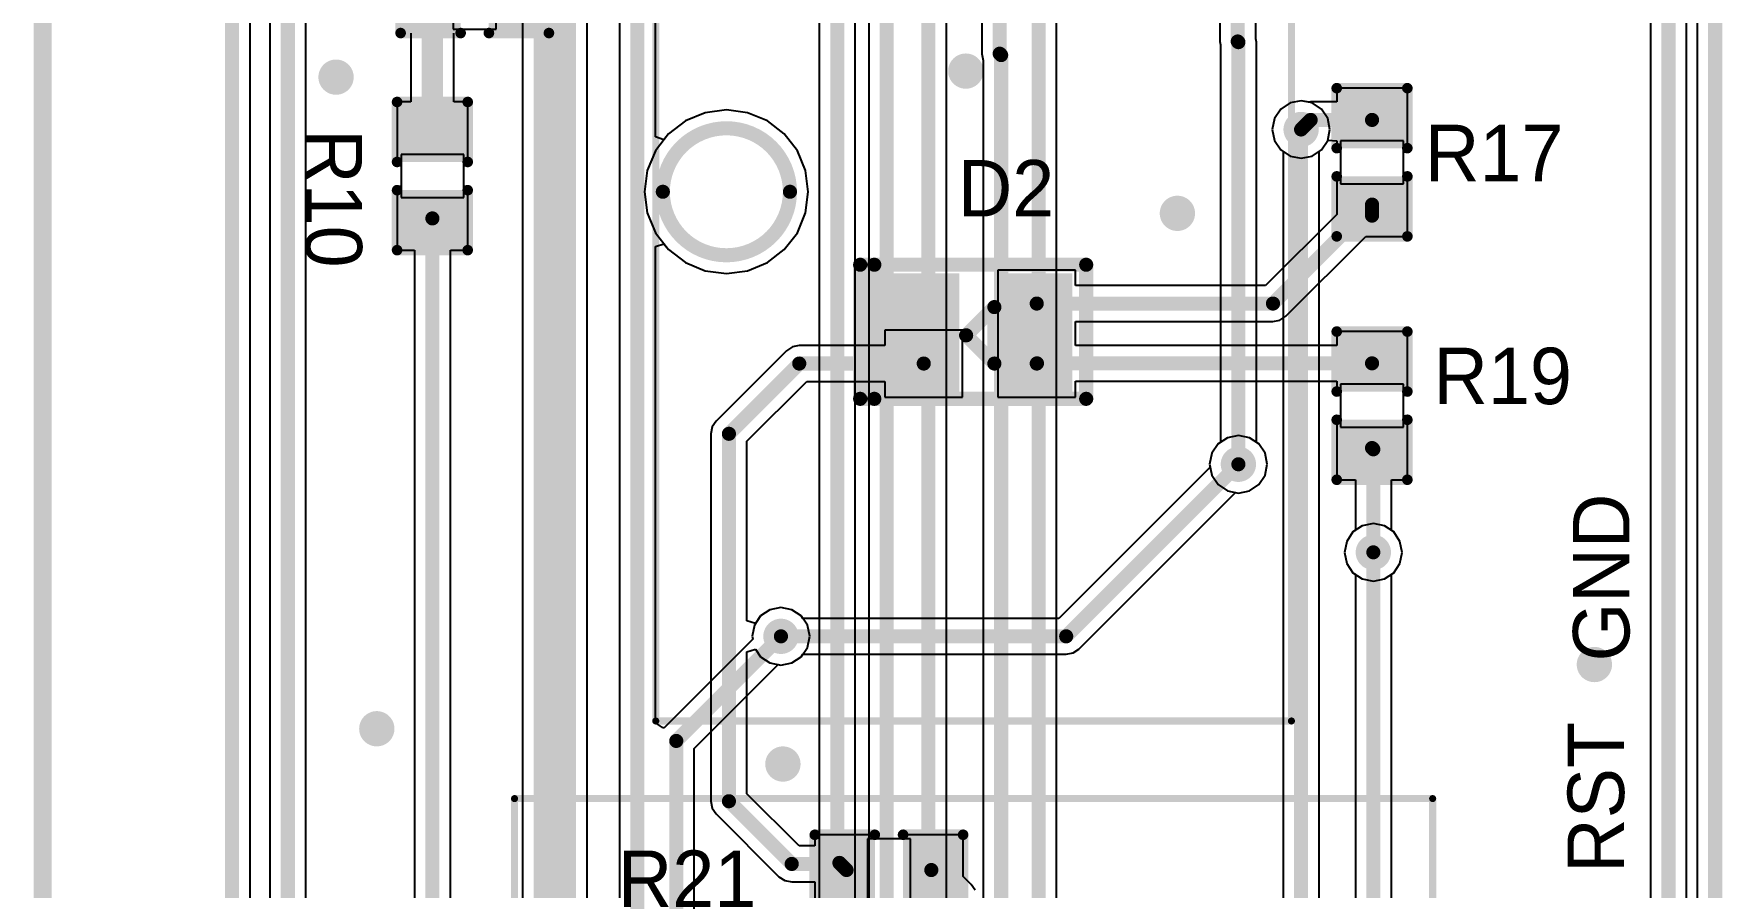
# Model space of a CAD drawing. Extents: x 10.58 to 11.54, y 9.91 to 15.27.
# Drawn here: x 10.598 to 11.539, y 13.399 to 13.875 of the extents above; entities that cross this region are included whole.
import ezdxf

# ---------------------------------------------------------------- set-up
doc = ezdxf.new("R2010")
doc.units = 0
doc.layers.get('0').update_dxf_attribs({"linetype": 'CONTINUOUS'})
for name, color, linetype in [('BOTTOMLAYER', 5, 'CONTINUOUS'), ('KEEPOUTLAYER', 6, 'CONTINUOUS'), ('MULTILAYER', 9, 'CONTINUOUS'), ('TOPLAYER', 1, 'CONTINUOUS'), ('TOPOVERLAY', 2, 'CONTINUOUS'), ('TOPPASTE', 8, 'CONTINUOUS'), ('TOPSOLDER', 216, 'CONTINUOUS'), ('VIAHOLELAYER', 16, 'CONTINUOUS')]:
    doc.layers.add(name, color=color, linetype=linetype)

# ---------------------------------------------------------------- blocks, each defined once
blk = doc.blocks.new('R_0402_18')
at = {"layer": 'TOPLAYER'}
for p, q in [((0.017, 0.0175), (-0.007, 0.0175)), ((-0.007, 0.0175), (-0.007, -0.0175)), ((0.017, -0.0175), (0.017, 0.0175)), ((-0.007, -0.0175), (0.017, -0.0175))]:
    blk.add_line(p, q, dxfattribs=at)
for points in [[(-0.006811, -0.01378), (-0.006811, 0.01378), (-0.030433, -0.01378), (-0.030433, 0.01378)], [(0.040433, -0.01378), (0.040433, 0.01378), (0.016811, -0.01378), (0.016811, 0.01378)]]:
    blk.add_solid(points, dxfattribs=at)
at = {"layer": 'TOPOVERLAY', "const_width": 0.005906}
for points in [[(-0.002874, 0.019685), (-0.036339, 0.019685)], [(-0.036339, 0.019685), (-0.036339, -0.019685)], [(0.046339, 0.019685), (0.012874, 0.019685)], [(0.046339, 0.019685), (0.046339, -0.019685)], [(-0.002874, -0.019685), (-0.036339, -0.019685)], [(0.046339, -0.019685), (0.012874, -0.019685)]]:
    blk.add_lwpolyline(points, dxfattribs=at)
at = {"layer": 'TOPOVERLAY', "const_width": 0.002953}
for points in [[(-0.037815, 0.019685, 1), (-0.034862, 0.019685, 1)], [(-0.037815, 0.019685, 1), (-0.034862, 0.019685, 1)], [(-0.00435, 0.019685, 1), (-0.001398, 0.019685, 1)], [(0.011398, 0.019685, 1), (0.01435, 0.019685, 1)], [(0.044862, 0.019685, 1), (0.047815, 0.019685, 1)], [(0.044862, 0.019685, 1), (0.047815, 0.019685, 1)], [(-0.037815, -0.019685, 1), (-0.034862, -0.019685, 1)], [(-0.037815, -0.019685, 1), (-0.034862, -0.019685, 1)], [(-0.00435, -0.019685, 1), (-0.001398, -0.019685, 1)], [(0.011398, -0.019685, 1), (0.01435, -0.019685, 1)], [(0.044862, -0.019685, 1), (0.047815, -0.019685, 1)], [(0.044862, -0.019685, 1), (0.047815, -0.019685, 1)]]:
    blk.add_lwpolyline(points, format="xyb", close=True, dxfattribs=at)
at = {"layer": 'TOPPASTE'}
for points in [[(-0.006811, -0.01378), (-0.006811, 0.01378), (-0.030433, -0.01378), (-0.030433, 0.01378)], [(0.040433, -0.01378), (0.040433, 0.01378), (0.016811, -0.01378), (0.016811, 0.01378)]]:
    blk.add_solid(points, dxfattribs=at)
at = {"layer": 'TOPSOLDER'}
for points in [[(-0.002811, -0.01778), (-0.002811, 0.01778), (-0.034433, -0.01778), (-0.034433, 0.01778)], [(0.044433, -0.01778), (0.044433, 0.01778), (0.012811, -0.01778), (0.012811, 0.01778)]]:
    blk.add_solid(points, dxfattribs=at)
blk = doc.blocks.new('R_0402_20')
at = {"layer": 'TOPLAYER'}
for p, q in [((0.017, 0.0175), (-0.007, 0.0175)), ((-0.007, 0.0175), (-0.007, -0.0175)), ((0.017, -0.0175), (0.017, 0.0175)), ((-0.007, -0.0175), (0.017, -0.0175))]:
    blk.add_line(p, q, dxfattribs=at)
for points in [[(-0.006811, -0.01378), (-0.006811, 0.01378), (-0.030433, -0.01378), (-0.030433, 0.01378)], [(0.040433, -0.01378), (0.040433, 0.01378), (0.016811, -0.01378), (0.016811, 0.01378)]]:
    blk.add_solid(points, dxfattribs=at)
at = {"layer": 'TOPOVERLAY', "const_width": 0.005906}
for points in [[(-0.036339, 0.019685), (-0.002874, 0.019685)], [(-0.036339, 0.019685), (-0.036339, -0.019685)], [(0.012874, 0.019685), (0.046339, 0.019685)], [(0.046339, 0.019685), (0.046339, -0.019685)], [(-0.036339, -0.019685), (-0.002874, -0.019685)], [(0.012874, -0.019685), (0.046339, -0.019685)]]:
    blk.add_lwpolyline(points, dxfattribs=at)
at = {"layer": 'TOPOVERLAY', "const_width": 0.002953}
for points in [[(-0.037815, 0.019685, 1), (-0.034862, 0.019685, 1)], [(-0.037815, 0.019685, 1), (-0.034862, 0.019685, 1)], [(-0.00435, 0.019685, 1), (-0.001398, 0.019685, 1)], [(0.011398, 0.019685, 1), (0.01435, 0.019685, 1)], [(0.044862, 0.019685, 1), (0.047815, 0.019685, 1)], [(0.044862, 0.019685, 1), (0.047815, 0.019685, 1)], [(-0.037815, -0.019685, 1), (-0.034862, -0.019685, 1)], [(-0.037815, -0.019685, 1), (-0.034862, -0.019685, 1)], [(-0.00435, -0.019685, 1), (-0.001398, -0.019685, 1)], [(0.011398, -0.019685, 1), (0.01435, -0.019685, 1)], [(0.044862, -0.019685, 1), (0.047815, -0.019685, 1)], [(0.044862, -0.019685, 1), (0.047815, -0.019685, 1)]]:
    blk.add_lwpolyline(points, format="xyb", close=True, dxfattribs=at)
at = {"layer": 'TOPPASTE'}
for points in [[(-0.006811, -0.01378), (-0.006811, 0.01378), (-0.030433, -0.01378), (-0.030433, 0.01378)], [(0.040433, -0.01378), (0.040433, 0.01378), (0.016811, -0.01378), (0.016811, 0.01378)]]:
    blk.add_solid(points, dxfattribs=at)
at = {"layer": 'TOPSOLDER'}
for points in [[(-0.002811, -0.01778), (-0.002811, 0.01778), (-0.034433, -0.01778), (-0.034433, 0.01778)], [(0.044433, -0.01778), (0.044433, 0.01778), (0.012811, -0.01778), (0.012811, 0.01778)]]:
    blk.add_solid(points, dxfattribs=at)
blk = doc.blocks.new('R_0402_22')
at = {"layer": 'TOPLAYER'}
for p, q in [((0.017, 0.0175), (-0.007, 0.0175)), ((-0.007, 0.0175), (-0.007, -0.0175)), ((0.017, -0.0175), (0.017, 0.0175)), ((-0.007, -0.0175), (0.017, -0.0175))]:
    blk.add_line(p, q, dxfattribs=at)
for points in [[(-0.006811, -0.01378), (-0.006811, 0.01378), (-0.030433, -0.01378), (-0.030433, 0.01378)], [(0.040433, -0.01378), (0.040433, 0.01378), (0.016811, -0.01378), (0.016811, 0.01378)]]:
    blk.add_solid(points, dxfattribs=at)
at = {"layer": 'TOPOVERLAY', "const_width": 0.005906}
for points in [[(-0.002874, 0.019685), (-0.036339, 0.019685)], [(-0.036339, -0.019685), (-0.036339, 0.019685)], [(0.046339, 0.019685), (0.012874, 0.019685)], [(0.046339, -0.019685), (0.046339, 0.019685)], [(-0.002874, -0.019685), (-0.036339, -0.019685)], [(0.046339, -0.019685), (0.012874, -0.019685)]]:
    blk.add_lwpolyline(points, dxfattribs=at)
at = {"layer": 'TOPOVERLAY', "const_width": 0.002953}
for points in [[(-0.037815, 0.019685, 1), (-0.034862, 0.019685, 1)], [(-0.037815, 0.019685, 1), (-0.034862, 0.019685, 1)], [(-0.00435, 0.019685, 1), (-0.001398, 0.019685, 1)], [(0.011398, 0.019685, 1), (0.01435, 0.019685, 1)], [(0.044862, 0.019685, 1), (0.047815, 0.019685, 1)], [(0.044862, 0.019685, 1), (0.047815, 0.019685, 1)], [(-0.037815, -0.019685, 1), (-0.034862, -0.019685, 1)], [(-0.037815, -0.019685, 1), (-0.034862, -0.019685, 1)], [(-0.00435, -0.019685, 1), (-0.001398, -0.019685, 1)], [(0.011398, -0.019685, 1), (0.01435, -0.019685, 1)], [(0.044862, -0.019685, 1), (0.047815, -0.019685, 1)], [(0.044862, -0.019685, 1), (0.047815, -0.019685, 1)]]:
    blk.add_lwpolyline(points, format="xyb", close=True, dxfattribs=at)
at = {"layer": 'TOPPASTE'}
for points in [[(-0.006811, -0.01378), (-0.006811, 0.01378), (-0.030433, -0.01378), (-0.030433, 0.01378)], [(0.040433, -0.01378), (0.040433, 0.01378), (0.016811, -0.01378), (0.016811, 0.01378)]]:
    blk.add_solid(points, dxfattribs=at)
at = {"layer": 'TOPSOLDER'}
for points in [[(-0.002811, -0.01778), (-0.002811, 0.01778), (-0.034433, -0.01778), (-0.034433, 0.01778)], [(0.044433, -0.01778), (0.044433, 0.01778), (0.012811, -0.01778), (0.012811, 0.01778)]]:
    blk.add_solid(points, dxfattribs=at)
blk = doc.blocks.new('R_0402_27')
at = {"layer": 'TOPLAYER'}
for p, q in [((0.017, 0.0175), (-0.007, 0.0175)), ((-0.007, 0.0175), (-0.007, -0.0175)), ((0.017, -0.0175), (0.017, 0.0175)), ((-0.007, -0.0175), (0.017, -0.0175))]:
    blk.add_line(p, q, dxfattribs=at)
for points in [[(-0.006811, -0.01378), (-0.006811, 0.01378), (-0.030433, -0.01378), (-0.030433, 0.01378)], [(0.040433, -0.01378), (0.040433, 0.01378), (0.016811, -0.01378), (0.016811, 0.01378)]]:
    blk.add_solid(points, dxfattribs=at)
at = {"layer": 'TOPOVERLAY', "const_width": 0.005906}
for points in [[(-0.036339, 0.019685), (-0.002874, 0.019685)], [(-0.036339, 0.019685), (-0.036339, -0.019685)], [(0.012874, 0.019685), (0.046339, 0.019685)], [(0.046339, 0.019685), (0.046339, -0.019685)], [(-0.036339, -0.019685), (-0.002874, -0.019685)], [(0.012874, -0.019685), (0.046339, -0.019685)]]:
    blk.add_lwpolyline(points, dxfattribs=at)
at = {"layer": 'TOPOVERLAY', "const_width": 0.002953}
for points in [[(-0.037815, 0.019685, 1), (-0.034862, 0.019685, 1)], [(-0.037815, 0.019685, 1), (-0.034862, 0.019685, 1)], [(-0.00435, 0.019685, 1), (-0.001398, 0.019685, 1)], [(0.011398, 0.019685, 1), (0.01435, 0.019685, 1)], [(0.044862, 0.019685, 1), (0.047815, 0.019685, 1)], [(0.044862, 0.019685, 1), (0.047815, 0.019685, 1)], [(-0.037815, -0.019685, 1), (-0.034862, -0.019685, 1)], [(-0.037815, -0.019685, 1), (-0.034862, -0.019685, 1)], [(-0.00435, -0.019685, 1), (-0.001398, -0.019685, 1)], [(0.011398, -0.019685, 1), (0.01435, -0.019685, 1)], [(0.044862, -0.019685, 1), (0.047815, -0.019685, 1)], [(0.044862, -0.019685, 1), (0.047815, -0.019685, 1)]]:
    blk.add_lwpolyline(points, format="xyb", close=True, dxfattribs=at)
at = {"layer": 'TOPPASTE'}
for points in [[(-0.006811, -0.01378), (-0.006811, 0.01378), (-0.030433, -0.01378), (-0.030433, 0.01378)], [(0.040433, -0.01378), (0.040433, 0.01378), (0.016811, -0.01378), (0.016811, 0.01378)]]:
    blk.add_solid(points, dxfattribs=at)
at = {"layer": 'TOPSOLDER'}
for points in [[(-0.002811, -0.01778), (-0.002811, 0.01778), (-0.034433, -0.01778), (-0.034433, 0.01778)], [(0.044433, -0.01778), (0.044433, 0.01778), (0.012811, -0.01778), (0.012811, 0.01778)]]:
    blk.add_solid(points, dxfattribs=at)
blk = doc.blocks.new('R_0402_31')
at = {"layer": 'TOPLAYER'}
for p, q in [((0.017, 0.0175), (-0.007, 0.0175)), ((-0.007, 0.0175), (-0.007, -0.0175)), ((0.017, -0.0175), (0.017, 0.0175)), ((-0.007, -0.0175), (0.017, -0.0175))]:
    blk.add_line(p, q, dxfattribs=at)
for points in [[(-0.006811, -0.01378), (-0.006811, 0.01378), (-0.030433, -0.01378), (-0.030433, 0.01378)], [(0.040433, -0.01378), (0.040433, 0.01378), (0.016811, -0.01378), (0.016811, 0.01378)]]:
    blk.add_solid(points, dxfattribs=at)
at = {"layer": 'TOPOVERLAY', "const_width": 0.005906}
for points in [[(-0.002874, 0.019685), (-0.036339, 0.019685)], [(-0.036339, 0.019685), (-0.036339, -0.019685)], [(0.046339, 0.019685), (0.012874, 0.019685)], [(0.046339, 0.019685), (0.046339, -0.019685)], [(-0.002874, -0.019685), (-0.036339, -0.019685)], [(0.046339, -0.019685), (0.012874, -0.019685)]]:
    blk.add_lwpolyline(points, dxfattribs=at)
at = {"layer": 'TOPOVERLAY', "const_width": 0.002953}
for points in [[(-0.037815, 0.019685, 1), (-0.034862, 0.019685, 1)], [(-0.037815, 0.019685, 1), (-0.034862, 0.019685, 1)], [(-0.00435, 0.019685, 1), (-0.001398, 0.019685, 1)], [(0.011398, 0.019685, 1), (0.01435, 0.019685, 1)], [(0.044862, 0.019685, 1), (0.047815, 0.019685, 1)], [(0.044862, 0.019685, 1), (0.047815, 0.019685, 1)], [(-0.037815, -0.019685, 1), (-0.034862, -0.019685, 1)], [(-0.037815, -0.019685, 1), (-0.034862, -0.019685, 1)], [(-0.00435, -0.019685, 1), (-0.001398, -0.019685, 1)], [(0.011398, -0.019685, 1), (0.01435, -0.019685, 1)], [(0.044862, -0.019685, 1), (0.047815, -0.019685, 1)], [(0.044862, -0.019685, 1), (0.047815, -0.019685, 1)]]:
    blk.add_lwpolyline(points, format="xyb", close=True, dxfattribs=at)
at = {"layer": 'TOPPASTE'}
for points in [[(-0.006811, -0.01378), (-0.006811, 0.01378), (-0.030433, -0.01378), (-0.030433, 0.01378)], [(0.040433, -0.01378), (0.040433, 0.01378), (0.016811, -0.01378), (0.016811, 0.01378)]]:
    blk.add_solid(points, dxfattribs=at)
at = {"layer": 'TOPSOLDER'}
for points in [[(-0.002811, -0.01778), (-0.002811, 0.01778), (-0.034433, -0.01778), (-0.034433, 0.01778)], [(0.044433, -0.01778), (0.044433, 0.01778), (0.012811, -0.01778), (0.012811, 0.01778)]]:
    blk.add_solid(points, dxfattribs=at)
blk = doc.blocks.new('0603_2_LED_41')
at = {"layer": 'TOPLAYER'}
for points in [[(-0.015748, 0.04626), (-0.015748, 0.020669), (0.015748, 0.04626), (0.015748, 0.020669)], [(0.047244, 0.04626), (0.047244, 0.020669), (0.07874, 0.04626), (0.07874, 0.020669)], [(-0.015748, 0.012795), (-0.015748, -0.012795), (0.015748, 0.012795), (0.015748, -0.012795)], [(0.047244, 0.012795), (0.047244, -0.012795), (0.07874, 0.012795), (0.07874, -0.012795)]]:
    blk.add_solid(points, dxfattribs=at)
at = {"layer": 'TOPOVERLAY', "const_width": 0.007874}
for points in [[(-0.035433, 0.055118), (0.090551, 0.055118)], [(-0.035433, -0.019685), (-0.035433, 0.055118)], [(-0.027559, -0.019685), (-0.027559, 0.055118)], [(0.090551, -0.019685), (0.090551, 0.055118)], [(0.023622, 0.015748), (0.03937, 0.031496)], [(0.03937, 0), (0.03937, 0.031496)], [(0.023622, 0.015748), (0.03937, 0)], [(-0.035433, -0.019685), (0.090551, -0.019685)]]:
    blk.add_lwpolyline(points, dxfattribs=at)
at = {"layer": 'TOPOVERLAY', "const_width": 0.003937}
for points in [[(-0.037402, 0.055118, 1), (-0.033465, 0.055118, 1)], [(-0.037402, 0.055118, 1), (-0.033465, 0.055118, 1)], [(-0.029528, 0.055118, 1), (-0.025591, 0.055118, 1)], [(0.088583, 0.055118, 1), (0.09252, 0.055118, 1)], [(0.088583, 0.055118, 1), (0.09252, 0.055118, 1)], [(0.037402, 0.031496, 1), (0.041339, 0.031496, 1)], [(0.037402, 0.031496, 1), (0.041339, 0.031496, 1)], [(0.021653, 0.015748, 1), (0.02559, 0.015748, 1)], [(0.021654, 0.015748, 1), (0.025591, 0.015748, 1)], [(0.037402, 0, 1), (0.041339, 0, 1)], [(0.037402, 0, 1), (0.041339, 0, 1)], [(-0.037402, -0.019685, 1), (-0.033465, -0.019685, 1)], [(-0.037402, -0.019685, 1), (-0.033465, -0.019685, 1)], [(-0.029528, -0.019685, 1), (-0.025591, -0.019685, 1)], [(0.088583, -0.019685, 1), (0.09252, -0.019685, 1)], [(0.088583, -0.019685, 1), (0.09252, -0.019685, 1)]]:
    blk.add_lwpolyline(points, format="xyb", close=True, dxfattribs=at)
at = {"layer": 'TOPPASTE'}
for points in [[(-0.015748, 0.04626), (-0.015748, 0.020669), (0.015748, 0.04626), (0.015748, 0.020669)], [(0.047244, 0.04626), (0.047244, 0.020669), (0.07874, 0.04626), (0.07874, 0.020669)], [(-0.015748, 0.012795), (-0.015748, -0.012795), (0.015748, 0.012795), (0.015748, -0.012795)], [(0.047244, 0.012795), (0.047244, -0.012795), (0.07874, 0.012795), (0.07874, -0.012795)]]:
    blk.add_solid(points, dxfattribs=at)
at = {"layer": 'TOPSOLDER'}
for points in [[(-0.019748, 0.05026), (-0.019748, 0.016669), (0.019748, 0.05026), (0.019748, 0.016669)], [(0.043244, 0.05026), (0.043244, 0.016669), (0.08274, 0.05026), (0.08274, 0.016669)], [(-0.019748, 0.016795), (-0.019748, -0.016795), (0.019748, 0.016795), (0.019748, -0.016795)], [(0.043244, 0.016795), (0.043244, -0.016795), (0.08274, 0.016795), (0.08274, -0.016795)]]:
    blk.add_solid(points, dxfattribs=at)

msp = doc.modelspace()

# ---------------------------------------------------------------- linework, layer by layer
at = {"layer": 'BOTTOMLAYER'}
for p, q in [((11.063284, 14.754827), (11.063284, 13.367907)), ((11.258953, 14.636126), (11.258953, 13.870998)), ((11.279024, 13.872489), (11.279024, 14.636126)), ((10.718394, 12.651505), (10.718394, 14.576317)), ((10.729426, 14.4584), (10.729426, 12.845801)), ((10.749496, 12.849958), (10.749496, 14.454243)), ((10.924308, 14.426874), (10.924308, 12.61903)), ((10.944378, 13.81772), (10.944378, 14.426874)), ((11.499111, 14.425496), (11.499111, 13.018068)), ((11.519182, 13.013912), (11.519182, 14.421954)), ((11.525096, 14.423306), (11.525096, 12.651505)), ((11.035725, 14.385345), (11.035725, 13.239138)), ((11.055796, 13.365982), (11.055796, 14.389502)), ((11.106583, 13.009581), (11.106583, 14.280024)), ((10.870216, 14.087797), (10.870216, 12.451951)), ((10.906344, 12.453537), (10.906344, 14.087797)), ((11.126276, 14.059945), (11.126276, 13.864191)), ((11.168, 13.0679), (11.168, 13.883567)), ((11.126276, 13.864191), (11.126276, 13.864191)), ((11.126276, 13.864191), (11.126276, 13.864191)), ((11.126276, 13.864191), (11.12704, 13.860351)), ((11.258953, 13.870998), (11.259324, 13.869138)), ((11.259324, 13.869138), (11.259324, 13.647335)), ((11.279394, 13.870628), (11.279024, 13.872489)), ((11.279394, 13.647335), (11.279394, 13.870628)), ((11.12704, 13.860351), (11.127064, 13.860316)), ((11.127064, 13.860316), (11.127064, 13.018068)), ((11.298168, 13.836729), (11.292959, 13.833248)), ((11.304313, 13.837951), (11.298168, 13.836729)), ((11.310457, 13.836729), (11.304313, 13.837951)), ((11.315666, 13.833248), (11.310457, 13.836729)), ((10.961116, 13.826688), (10.951659, 13.81943)), ((10.97213, 13.83125), (10.961116, 13.826688)), ((10.983949, 13.832806), (10.97213, 13.83125)), ((10.995769, 13.83125), (10.983949, 13.832806)), ((11.006783, 13.826688), (10.995769, 13.83125)), ((11.016241, 13.81943), (11.006783, 13.826688)), ((11.289478, 13.828039), (11.288256, 13.821895)), ((11.292959, 13.833248), (11.289478, 13.828039)), ((11.319147, 13.828039), (11.315666, 13.833248)), ((11.320369, 13.821895), (11.319147, 13.828039)), ((10.949113, 13.816113), (10.944378, 13.81772)), ((10.951659, 13.81943), (10.949113, 13.816113)), ((11.023498, 13.809972), (11.016241, 13.81943)), ((11.288256, 13.821895), (11.289478, 13.81575)), ((11.319147, 13.81575), (11.320369, 13.821895)), ((11.02806, 13.798959), (11.023498, 13.809972)), ((11.289478, 13.81575), (11.292959, 13.810541)), ((11.292959, 13.810541), (11.294277, 13.80966)), ((11.294277, 13.80966), (11.294277, 13.068068)), ((11.314348, 13.80966), (11.315666, 13.810541)), ((11.314348, 13.063912), (11.314348, 13.80966)), ((11.315666, 13.810541), (11.319147, 13.81575)), ((11.029616, 13.787139), (11.02806, 13.798959)), ((11.02806, 13.77532), (11.029616, 13.787139)), ((11.023498, 13.764306), (11.02806, 13.77532)), ((11.016241, 13.754848), (11.023498, 13.764306)), ((10.944378, 13.756558), (10.949113, 13.758166)), ((10.944378, 13.490856), (10.944378, 13.756558)), ((10.949113, 13.758166), (10.951659, 13.754848)), ((10.951659, 13.754848), (10.961116, 13.747591)), ((11.006783, 13.747591), (11.016241, 13.754848)), ((10.961116, 13.747591), (10.97213, 13.743029)), ((10.97213, 13.743029), (10.983949, 13.741473)), ((10.983949, 13.741473), (10.995769, 13.743029)), ((10.995769, 13.743029), (11.006783, 13.747591)), ((11.254525, 13.641245), (11.253302, 13.635101)), ((11.258005, 13.646454), (11.254525, 13.641245)), ((11.259324, 13.647335), (11.258005, 13.646454)), ((11.280712, 13.646454), (11.279394, 13.647335)), ((11.284193, 13.641245), (11.280712, 13.646454)), ((11.285415, 13.635101), (11.284193, 13.641245)), ((11.253302, 13.635101), (11.254525, 13.628956)), ((11.254525, 13.628956), (11.258005, 13.623747)), ((11.280712, 13.623747), (11.284193, 13.628956)), ((11.284193, 13.628956), (11.285415, 13.635101)), ((11.258005, 13.623747), (11.263214, 13.620266)), ((11.263214, 13.620266), (11.269359, 13.619044)), ((11.269359, 13.619044), (11.275503, 13.620266)), ((11.275503, 13.620266), (11.280712, 13.623747)), ((11.338435, 13.600793), (11.333226, 13.597313)), ((11.344579, 13.602015), (11.338435, 13.600793)), ((11.350724, 13.600793), (11.344579, 13.602015)), ((11.355933, 13.597313), (11.350724, 13.600793)), ((11.329745, 13.592104), (11.328523, 13.585959)), ((11.333226, 13.597313), (11.329745, 13.592104)), ((11.359414, 13.592104), (11.355933, 13.597313)), ((11.360636, 13.585959), (11.359414, 13.592104)), ((11.328523, 13.585959), (11.329745, 13.579814)), ((11.359414, 13.579814), (11.360636, 13.585959)), ((11.329745, 13.579814), (11.333226, 13.574605)), ((11.333226, 13.574605), (11.334544, 13.573724)), ((11.334544, 13.573724), (11.334544, 13.062163)), ((11.354615, 13.573724), (11.355933, 13.574605)), ((11.354615, 13.058006), (11.354615, 13.573724)), ((11.355933, 13.574605), (11.359414, 13.579814)), ((11.008214, 13.553935), (11.003005, 13.550454)), ((11.014359, 13.555157), (11.008214, 13.553935)), ((11.020503, 13.553935), (11.014359, 13.555157)), ((11.025712, 13.550454), (11.020503, 13.553935)), ((10.999524, 13.545245), (10.998302, 13.539101)), ((11.003005, 13.550454), (10.999524, 13.545245)), ((11.029193, 13.545245), (11.025712, 13.550454)), ((11.030415, 13.539101), (11.029193, 13.545245)), ((10.998612, 13.537545), (10.948998, 13.487932)), ((10.998302, 13.539101), (10.998612, 13.537545)), ((11.029193, 13.532956), (11.030415, 13.539101)), ((11.020503, 13.524266), (11.025712, 13.527747)), ((11.025712, 13.527747), (11.029193, 13.532956)), ((10.966032, 13.476582), (11.012804, 13.523353)), ((11.012804, 13.523353), (11.014359, 13.523044)), ((11.014359, 13.523044), (11.020503, 13.524266)), ((10.94836, 13.488196), (10.944378, 13.490856)), ((10.948998, 13.487932), (10.94836, 13.488196)), ((10.966032, 12.842957), (10.966032, 13.476582))]:
    msp.add_line(p, q, dxfattribs=at)
for points, const_width in [([(11.073319, 13.35525), (11.073319, 14.767061)], 0.007874), ([(11.268989, 13.870998), (11.268989, 14.64836)], 0.007874), ([(10.739461, 12.845801), (10.739461, 14.4584)], 0.007874), ([(10.934343, 12.61903), (10.934343, 14.439108)], 0.007874), ([(11.509146, 13.013912), (11.509146, 14.437731)], 0.007874), ([(11.04576, 13.226904), (11.04576, 14.389502)], 0.007874), ([(11.096548, 13.009581), (11.096548, 14.292258)], 0.007874), ([(10.88828, 12.451951), (10.88828, 14.099738)], 0.023622), ([(11.136312, 13.864191), (11.136312, 14.072179)], 0.007874), ([(11.157965, 12.934337), (11.157965, 13.895801)], 0.007874), ([(11.269359, 13.635101), (11.269359, 13.870628)], 0.007874), ([(11.136312, 13.864191), (11.137099, 13.863404)], 0.007874), ([(11.137099, 13.013912), (11.137099, 13.863404)], 0.007874), ([(11.304313, 13.063912), (11.304313, 13.821895)], 0.007874), ([(11.344579, 13.058006), (11.344579, 13.585959)], 0.007874), ([(10.955997, 13.480738), (11.014359, 13.539101)], 0.007874), ([(10.955997, 12.657219), (10.955997, 13.480738)], 0.007874)]:
    msp.add_lwpolyline(points, dxfattribs=dict(at, const_width=const_width))
for points, const_width in [([(11.26702, 13.870998, 1), (11.270957, 13.870998, 1)], 0.003937), ([(11.26739, 13.870628, 1), (11.271327, 13.870628, 1)], 0.003937), ([(11.112493, 13.854463, 1), (11.122335, 13.854463, 1)], 0.009843), ([(11.134343, 13.864191, 1), (11.13828, 13.864191, 1)], 0.003937), ([(11.134343, 13.864191, 1), (11.13828, 13.864191, 1)], 0.003937), ([(11.13513, 13.863404, 1), (11.139067, 13.863404, 1)], 0.003937), ([(11.13513, 13.863404, 1), (11.139067, 13.863404, 1)], 0.003937), ([(10.761438, 13.851101, 1), (10.77128, 13.851101, 1)], 0.009843), ([(11.299392, 13.821895, 1), (11.309234, 13.821895, 1)], 0.009843), ([(11.302344, 13.821895, 1), (11.306281, 13.821895, 1)], 0.003937), ([(11.230438, 13.775101, 1), (11.24028, 13.775101, 1)], 0.009843), ([(11.264438, 13.635101, 1), (11.27428, 13.635101, 1)], 0.009843), ([(11.26739, 13.635101, 1), (11.271327, 13.635101, 1)], 0.003937), ([(11.339658, 13.585959, 1), (11.3495, 13.585959, 1)], 0.009843), ([(11.342611, 13.585959, 1), (11.346548, 13.585959, 1)], 0.003937), ([(11.009438, 13.539101, 1), (11.01928, 13.539101, 1)], 0.009843), ([(11.01239, 13.539101, 1), (11.016327, 13.539101, 1)], 0.003937), ([(11.462886, 13.52336, 1), (11.472729, 13.52336, 1)], 0.009843), ([(10.784146, 13.487534, 1), (10.793989, 13.487534, 1)], 0.009843), ([(10.954028, 13.480738, 1), (10.957965, 13.480738, 1)], 0.003937), ([(10.954028, 13.480738, 1), (10.957965, 13.480738, 1)], 0.003937), ([(11.010524, 13.467849, 1), (11.020367, 13.467849, 1)], 0.009843)]:
    msp.add_lwpolyline(points, format="xyb", close=True, dxfattribs=dict(at, const_width=const_width))
at = {"layer": 'KEEPOUTLAYER'}
for points, const_width in [([(10.602847, 12.93514), (10.602847, 15.102101)], 0.01), ([(11.535131, 12.641469), (11.535131, 15.102101)], 0.007874), ([(10.708359, 12.641469), (10.708359, 14.586352)], 0.007874)]:
    msp.add_lwpolyline(points, dxfattribs=dict(at, const_width=const_width))
for points, const_width in [([(11.019383, 13.787139, 1), (10.948516, 13.787139, 1)], 0.007874), ([(10.946548, 13.787139, 1), (10.950485, 13.787139, 1)], 0.003937), ([(11.017414, 13.787139, 1), (11.021351, 13.787139, 1)], 0.003937)]:
    msp.add_lwpolyline(points, format="xyb", close=True, dxfattribs=dict(at, const_width=const_width))
at = {"layer": 'MULTILAYER', "const_width": 0.009843}
for points in [[(11.112493, 13.854463, 1), (11.122335, 13.854463, 1)], [(10.761438, 13.851101, 1), (10.77128, 13.851101, 1)], [(11.299392, 13.821895, 1), (11.309234, 13.821895, 1)], [(11.230438, 13.775101, 1), (11.24028, 13.775101, 1)], [(11.264438, 13.635101, 1), (11.27428, 13.635101, 1)], [(11.339658, 13.585959, 1), (11.3495, 13.585959, 1)], [(11.009438, 13.539101, 1), (11.01928, 13.539101, 1)], [(11.462886, 13.52336, 1), (11.472729, 13.52336, 1)], [(10.784146, 13.487534, 1), (10.793989, 13.487534, 1)], [(11.010524, 13.467849, 1), (11.020367, 13.467849, 1)]]:
    msp.add_lwpolyline(points, format="xyb", close=True, dxfattribs=at)
at = {"layer": 'TOPLAYER'}
for p, q in [((10.718394, 12.651505), (10.718394, 14.576317)), ((11.525096, 14.423306), (11.525096, 12.651505)), ((10.808016, 13.875695), (10.808016, 13.837239)), ((10.832101, 13.837239), (10.832101, 13.875695)), ((10.808016, 13.837239), (10.800374, 13.837239)), ((10.800374, 13.837239), (10.800374, 13.801806)), ((10.839744, 13.837239), (10.832101, 13.837239)), ((10.839744, 13.801806), (10.839744, 13.837239)), ((11.298168, 13.836729), (11.292959, 13.833248)), ((11.304313, 13.837951), (11.298168, 13.836729)), ((11.30872, 13.837075), (11.304313, 13.837951)), ((11.309641, 13.837258), (11.30872, 13.837075)), ((11.324174, 13.837258), (11.309641, 13.837258)), ((11.363544, 13.844939), (11.324174, 13.844939)), ((11.324174, 13.844939), (11.324174, 13.837258)), ((11.363544, 13.809506), (11.363544, 13.844939)), ((10.961116, 13.826688), (10.951659, 13.81943)), ((10.97213, 13.83125), (10.961116, 13.826688)), ((10.983949, 13.832806), (10.97213, 13.83125)), ((10.995769, 13.83125), (10.983949, 13.832806)), ((11.006783, 13.826688), (10.995769, 13.83125)), ((11.016241, 13.81943), (11.006783, 13.826688)), ((11.289478, 13.828039), (11.288256, 13.821895)), ((11.292959, 13.833248), (11.289478, 13.828039)), ((10.951659, 13.81943), (10.944401, 13.809972)), ((11.023498, 13.809972), (11.016241, 13.81943)), ((11.288256, 13.821895), (11.289478, 13.81575)), ((10.944401, 13.809972), (10.939839, 13.798959)), ((11.02806, 13.798959), (11.023498, 13.809972)), ((11.289478, 13.81575), (11.292959, 13.810541)), ((11.292959, 13.810541), (11.298168, 13.807061)), ((11.310457, 13.807061), (11.315666, 13.810541)), ((11.315666, 13.810541), (11.319147, 13.81575)), ((11.319147, 13.81575), (11.319198, 13.816006)), ((11.319198, 13.816006), (11.324174, 13.815516)), ((11.324174, 13.815516), (11.324174, 13.809506)), ((11.324174, 13.809506), (11.326359, 13.809506)), ((11.326359, 13.809506), (11.326359, 13.797695)), ((11.361359, 13.797695), (11.361359, 13.809506)), ((11.361359, 13.809506), (11.363544, 13.809506)), ((10.800374, 13.801806), (10.802559, 13.801806)), ((10.802559, 13.801806), (10.802559, 13.789995)), ((10.837559, 13.789995), (10.837559, 13.801806)), ((10.837559, 13.801806), (10.839744, 13.801806)), ((10.939839, 13.798959), (10.938283, 13.787139)), ((11.029616, 13.787139), (11.02806, 13.798959)), ((11.298168, 13.807061), (11.304313, 13.805838)), ((11.304313, 13.805838), (11.310457, 13.807061)), ((10.802559, 13.789995), (10.800374, 13.789995)), ((10.800374, 13.789995), (10.800374, 13.754562)), ((10.839744, 13.789995), (10.837559, 13.789995)), ((10.839744, 13.754562), (10.839744, 13.789995)), ((11.326359, 13.797695), (11.324174, 13.797695)), ((11.324174, 13.797695), (11.324174, 13.774486)), ((11.363544, 13.797695), (11.361359, 13.797695)), ((11.363544, 13.762262), (11.363544, 13.797695)), ((10.938283, 13.787139), (10.939839, 13.77532)), ((11.02806, 13.77532), (11.029616, 13.787139)), ((10.939839, 13.77532), (10.944401, 13.764306)), ((11.023498, 13.764306), (11.02806, 13.77532)), ((11.324174, 13.774486), (11.284489, 13.734801)), ((10.944401, 13.764306), (10.951659, 13.754848)), ((11.016241, 13.754848), (11.023498, 13.764306)), ((11.295741, 13.717669), (11.340334, 13.762262)), ((11.340334, 13.762262), (11.363544, 13.762262)), ((10.800374, 13.754562), (10.810023, 13.754562)), ((10.810023, 13.754562), (10.810023, 12.717566)), ((10.830094, 12.757216), (10.830094, 13.754562)), ((10.830094, 13.754562), (10.839744, 13.754562)), ((10.951659, 13.754848), (10.961116, 13.747591)), ((11.006783, 13.747591), (11.016241, 13.754848)), ((10.961116, 13.747591), (10.97213, 13.743029)), ((10.97213, 13.743029), (10.983949, 13.741473)), ((10.983949, 13.741473), (10.995769, 13.743029)), ((10.995769, 13.743029), (11.006783, 13.747591)), ((11.178604, 13.743466), (11.135297, 13.743466)), ((11.135297, 13.743466), (11.135297, 13.706064)), ((11.178604, 13.734801), (11.178604, 13.743466)), ((11.284489, 13.734801), (11.178604, 13.734801)), ((11.178604, 13.706064), (11.178604, 13.71473)), ((11.178604, 13.71473), (11.288645, 13.71473)), ((11.288645, 13.71473), (11.292486, 13.715494)), ((11.292486, 13.715494), (11.295741, 13.717669)), ((11.115612, 13.710001), (11.072305, 13.710001)), ((11.072305, 13.710001), (11.072305, 13.701336)), ((11.115612, 13.6726), (11.115612, 13.710001)), ((11.135297, 13.706064), (11.135297, 13.6726)), ((11.178604, 13.701458), (11.178604, 13.706064)), ((11.363544, 13.709139), (11.324174, 13.709139)), ((11.324174, 13.709139), (11.324174, 13.701458)), ((11.363544, 13.673706), (11.363544, 13.709139)), ((11.017463, 13.698397), (10.978263, 13.659197)), ((11.020718, 13.700572), (11.017463, 13.698397)), ((11.024559, 13.701336), (11.020718, 13.700572)), ((11.072305, 13.701336), (11.024559, 13.701336)), ((11.324174, 13.701458), (11.178604, 13.701458)), ((10.995394, 13.647944), (11.028716, 13.681265)), ((11.028716, 13.681265), (11.072305, 13.681265)), ((11.072305, 13.681265), (11.072305, 13.6726)), ((11.178604, 13.6726), (11.178604, 13.681387)), ((11.178604, 13.681387), (11.324174, 13.681387)), ((11.324174, 13.681387), (11.324174, 13.673706)), ((11.072305, 13.6726), (11.115612, 13.6726)), ((11.135297, 13.6726), (11.178604, 13.6726)), ((11.324174, 13.673706), (11.326359, 13.673706)), ((11.326359, 13.673706), (11.326359, 13.661895)), ((11.361359, 13.661895), (11.361359, 13.673706)), ((11.361359, 13.673706), (11.363544, 13.673706)), ((10.978263, 13.659197), (10.976087, 13.655941)), ((11.326359, 13.661895), (11.324174, 13.661895)), ((11.324174, 13.661895), (11.324174, 13.626462)), ((11.363544, 13.661895), (11.361359, 13.661895)), ((11.363544, 13.626462), (11.363544, 13.661895)), ((10.975324, 13.652101), (10.975323, 13.652101)), ((10.975323, 13.652101), (10.975324, 13.652101)), ((10.975324, 13.652101), (10.975323, 13.652101)), ((10.975323, 13.652101), (10.975324, 13.652101)), ((10.976087, 13.655941), (10.975324, 13.652101)), ((10.975324, 13.652101), (10.975324, 13.447101)), ((10.995394, 13.547676), (10.995394, 13.647944)), ((11.263214, 13.649935), (11.258005, 13.646454)), ((11.269359, 13.651157), (11.263214, 13.649935)), ((11.275503, 13.649935), (11.269359, 13.651157)), ((11.280712, 13.646454), (11.275503, 13.649935)), ((11.254525, 13.641245), (11.253302, 13.635101)), ((11.258005, 13.646454), (11.254525, 13.641245)), ((11.284193, 13.641245), (11.280712, 13.646454)), ((11.285415, 13.635101), (11.284193, 13.641245)), ((11.253612, 13.633545), (11.169202, 13.549136)), ((11.253302, 13.635101), (11.253612, 13.633545)), ((11.280712, 13.623747), (11.284193, 13.628956)), ((11.284193, 13.628956), (11.285415, 13.635101)), ((11.269359, 13.619044), (11.275503, 13.620266)), ((11.275503, 13.620266), (11.280712, 13.623747)), ((11.324174, 13.626462), (11.334544, 13.626462)), ((11.334544, 13.626462), (11.334544, 13.598194)), ((11.354615, 13.598194), (11.354615, 13.626462)), ((11.354615, 13.626462), (11.363544, 13.626462)), ((11.180455, 13.532005), (11.267804, 13.619353)), ((11.267804, 13.619353), (11.269359, 13.619044)), ((11.329745, 13.592104), (11.328523, 13.585959)), ((11.333226, 13.597313), (11.329745, 13.592104)), ((11.334544, 13.598194), (11.333226, 13.597313)), ((11.355933, 13.597313), (11.354615, 13.598194)), ((11.359414, 13.592104), (11.355933, 13.597313)), ((11.360636, 13.585959), (11.359414, 13.592104)), ((11.328523, 13.585959), (11.329745, 13.579814)), ((11.359414, 13.579814), (11.360636, 13.585959)), ((11.329745, 13.579814), (11.333226, 13.574605)), ((11.333226, 13.574605), (11.338435, 13.571125)), ((11.350724, 13.571125), (11.355933, 13.574605)), ((11.355933, 13.574605), (11.359414, 13.579814)), ((11.338435, 13.571125), (11.344579, 13.569902)), ((11.344579, 13.569902), (11.350724, 13.571125)), ((11.008214, 13.553935), (11.003005, 13.550454)), ((11.014359, 13.555157), (11.008214, 13.553935)), ((11.020503, 13.553935), (11.014359, 13.555157)), ((11.025712, 13.550454), (11.020503, 13.553935)), ((11.000179, 13.546224), (10.995394, 13.547676)), ((11.003005, 13.550454), (11.000179, 13.546224)), ((11.026593, 13.549136), (11.025712, 13.550454)), ((11.169202, 13.549136), (11.026593, 13.549136)), ((10.995394, 13.530525), (11.000179, 13.531977)), ((10.995394, 13.451257), (10.995394, 13.530525)), ((11.000179, 13.531977), (11.003005, 13.527747)), ((11.003005, 13.527747), (11.008214, 13.524266)), ((11.020503, 13.524266), (11.025712, 13.527747)), ((11.025712, 13.527747), (11.026593, 13.529065)), ((11.026593, 13.529065), (11.173359, 13.529065)), ((11.173359, 13.529065), (11.177199, 13.529829)), ((11.177199, 13.529829), (11.180455, 13.532005)), ((11.008214, 13.524266), (11.014359, 13.523044)), ((11.014359, 13.523044), (11.020503, 13.524266)), ((11.024515, 13.422136), (10.995394, 13.451257)), ((10.975324, 13.447101), (10.975323, 13.447101)), ((10.975323, 13.447101), (10.975324, 13.447101)), ((10.975324, 13.447101), (10.976087, 13.44326)), ((10.976087, 13.44326), (10.978263, 13.440005)), ((10.978263, 13.440005), (11.013263, 13.405005)), ((11.03322, 13.422136), (11.024515, 13.422136)), ((11.068653, 13.428386), (11.03322, 13.428386)), ((11.03322, 13.428386), (11.03322, 13.422136)), ((11.068653, 13.426201), (11.068653, 13.428386)), ((11.080464, 13.426201), (11.068653, 13.426201)), ((11.115897, 13.428386), (11.080464, 13.428386)), ((11.080464, 13.428386), (11.080464, 13.426201)), ((11.115897, 13.405176), (11.115897, 13.428386)), ((11.013263, 13.405005), (11.013263, 13.405005)), ((11.013263, 13.405005), (11.013263, 13.405005)), ((11.013263, 13.405005), (11.013263, 13.405004)), ((11.013263, 13.405004), (11.013263, 13.405005)), ((11.013263, 13.405005), (11.016519, 13.402829)), ((11.1204, 13.400674), (11.115897, 13.405176)), ((11.016519, 13.402829), (11.020359, 13.402065)), ((11.020359, 13.402065), (11.03322, 13.402065)), ((11.03322, 13.402065), (11.03322, 13.389016)), ((11.122575, 13.397418), (11.1204, 13.400674))]:
    msp.add_line(p, q, dxfattribs=at)
for points, const_width in [([(10.820059, 13.819523), (10.820059, 13.895378)], 0.011811), ([(11.304313, 13.821895), (11.309641, 13.827223)], 0.007874), ([(11.309641, 13.827223), (11.343859, 13.827223)], 0.007874), ([(11.288645, 13.724765), (11.343859, 13.779979)], 0.007874), ([(11.343859, 13.773821), (11.343859, 13.779979)], 0.007874), ([(10.820059, 12.717566), (10.820059, 13.772279)], 0.007874), ([(11.156951, 13.724765), (11.288645, 13.724765)], 0.007874), ([(10.985359, 13.652101), (11.024559, 13.691301)], 0.007874), ([(11.024559, 13.691301), (11.093959, 13.691301)], 0.007874), ([(11.156951, 13.691301), (11.157073, 13.691423)], 0.007874), ([(11.157073, 13.691423), (11.343859, 13.691423)], 0.007874), ([(10.985359, 13.447101), (10.985359, 13.652101)], 0.007874), ([(11.343859, 13.644179), (11.344579, 13.643458)], 0.007874), ([(11.173359, 13.539101), (11.269359, 13.635101)], 0.007874), ([(11.344579, 13.585959), (11.344579, 13.643458)], 0.007874), ([(11.014359, 13.539101), (11.173359, 13.539101)], 0.007874), ([(10.985359, 13.447101), (11.020359, 13.412101)], 0.007874), ([(11.020359, 13.412101), (11.047537, 13.412101)], 0.007874), ([(11.046942, 13.412696), (11.047537, 13.412101)], 0.007874), ([(11.047537, 13.412101), (11.050937, 13.408701)], 0.007874), ([(11.098181, 13.408701), (11.113304, 13.393578)], 0.007874)]:
    msp.add_lwpolyline(points, dxfattribs=dict(at, const_width=const_width))
for points, const_width in [([(11.112493, 13.854463, 1), (11.122335, 13.854463, 1)], 0.009843), ([(10.761438, 13.851101, 1), (10.77128, 13.851101, 1)], 0.009843), ([(11.299392, 13.821895, 1), (11.309234, 13.821895, 1)], 0.009843), ([(11.307672, 13.827223, 1), (11.311609, 13.827223, 1)], 0.003937), ([(11.307672, 13.827223, 1), (11.311609, 13.827223, 1)], 0.003937), ([(11.34189, 13.827223, 1), (11.345827, 13.827223, 1)], 0.003937), ([(10.817106, 13.819523, 1), (10.823011, 13.819523, 1)], 0.005906), ([(11.302344, 13.821895, 1), (11.306281, 13.821895, 1)], 0.003937), ([(11.230438, 13.775101, 1), (11.24028, 13.775101, 1)], 0.009843), ([(11.34189, 13.779979, 1), (11.345827, 13.779979, 1)], 0.003937), ([(11.34189, 13.779979, 1), (11.345827, 13.779979, 1)], 0.003937), ([(10.81809, 13.772279, 1), (10.822027, 13.772279, 1)], 0.003937), ([(11.34189, 13.773821, 1), (11.345827, 13.773821, 1)], 0.003937), ([(11.154982, 13.724765, 1), (11.158919, 13.724765, 1)], 0.003937), ([(11.286677, 13.724765, 1), (11.290614, 13.724765, 1)], 0.003937), ([(11.286677, 13.724765, 1), (11.290614, 13.724765, 1)], 0.003937), ([(11.02259, 13.691301, 1), (11.026527, 13.691301, 1)], 0.003937), ([(11.02259, 13.691301, 1), (11.026527, 13.691301, 1)], 0.003937), ([(11.09199, 13.691301, 1), (11.095927, 13.691301, 1)], 0.003937), ([(11.154982, 13.691301, 1), (11.158919, 13.691301, 1)], 0.003937), ([(11.155104, 13.691423, 1), (11.159041, 13.691423, 1)], 0.003937), ([(11.155104, 13.691423, 1), (11.159041, 13.691423, 1)], 0.003937), ([(11.34189, 13.691423, 1), (11.345827, 13.691423, 1)], 0.003937), ([(10.98339, 13.652101, 1), (10.987327, 13.652101, 1)], 0.003937), ([(10.98339, 13.652101, 1), (10.987327, 13.652101, 1)], 0.003937), ([(11.34189, 13.644179, 1), (11.345827, 13.644179, 1)], 0.003937), ([(11.264438, 13.635101, 1), (11.27428, 13.635101, 1)], 0.009843), ([(11.26739, 13.635101, 1), (11.271327, 13.635101, 1)], 0.003937), ([(11.342611, 13.643458, 1), (11.346548, 13.643458, 1)], 0.003937), ([(11.342611, 13.643458, 1), (11.346548, 13.643458, 1)], 0.003937), ([(11.339658, 13.585959, 1), (11.3495, 13.585959, 1)], 0.009843), ([(11.342611, 13.585959, 1), (11.346548, 13.585959, 1)], 0.003937), ([(11.009438, 13.539101, 1), (11.01928, 13.539101, 1)], 0.009843), ([(11.01239, 13.539101, 1), (11.016327, 13.539101, 1)], 0.003937), ([(11.17139, 13.539101, 1), (11.175327, 13.539101, 1)], 0.003937), ([(11.17139, 13.539101, 1), (11.175327, 13.539101, 1)], 0.003937), ([(11.462886, 13.52336, 1), (11.472729, 13.52336, 1)], 0.009843), ([(10.784146, 13.487534, 1), (10.793989, 13.487534, 1)], 0.009843), ([(11.010524, 13.467849, 1), (11.020367, 13.467849, 1)], 0.009843), ([(10.98339, 13.447101, 1), (10.987327, 13.447101, 1)], 0.003937), ([(10.98339, 13.447101, 1), (10.987327, 13.447101, 1)], 0.003937), ([(11.01839, 13.412101, 1), (11.022327, 13.412101, 1)], 0.003937), ([(11.01839, 13.412101, 1), (11.022327, 13.412101, 1)], 0.003937), ([(11.044973, 13.412696, 1), (11.04891, 13.412696, 1)], 0.003937), ([(11.045568, 13.412101, 1), (11.049505, 13.412101, 1)], 0.003937), ([(11.045568, 13.412101, 1), (11.049505, 13.412101, 1)], 0.003937), ([(11.045568, 13.412101, 1), (11.049505, 13.412101, 1)], 0.003937), ([(11.048968, 13.408701, 1), (11.052905, 13.408701, 1)], 0.003937), ([(11.096212, 13.408701, 1), (11.100149, 13.408701, 1)], 0.003937)]:
    msp.add_lwpolyline(points, format="xyb", close=True, dxfattribs=dict(at, const_width=const_width))
at = {"layer": 'TOPOVERLAY', "const_width": 0.003937}
for points in [[(10.944579, 13.491864), (10.944579, 14.791077)], [(11.29891, 13.491864), (11.29891, 14.791077)], [(10.944579, 13.491864), (11.29891, 13.491864)], [(10.865839, 13.448557), (11.37765, 13.448557)], [(10.865839, 12.306825), (10.865839, 13.448557)], [(11.37765, 12.306825), (11.37765, 13.448557)]]:
    msp.add_lwpolyline(points, dxfattribs=at)
at = {"layer": 'TOPOVERLAY', "const_width": 0.001969}
for points in [[(10.943595, 13.491864, 1), (10.945564, 13.491864, 1)], [(10.943595, 13.491864, 1), (10.945564, 13.491864, 1)], [(11.297926, 13.491864, 1), (11.299894, 13.491864, 1)], [(11.297926, 13.491864, 1), (11.299894, 13.491864, 1)], [(10.864855, 13.448557, 1), (10.866823, 13.448557, 1)], [(10.864855, 13.448557, 1), (10.866823, 13.448557, 1)], [(11.376666, 13.448557, 1), (11.378634, 13.448557, 1)], [(11.376666, 13.448557, 1), (11.378634, 13.448557, 1)]]:
    msp.add_lwpolyline(points, format="xyb", close=True, dxfattribs=at)
at = {"layer": 'VIAHOLELAYER', "const_width": 0.005906}
for points in [[(10.763406, 13.851101, 1), (10.769312, 13.851101, 1)], [(11.114461, 13.854463, 1), (11.120367, 13.854463, 1)], [(11.30136, 13.821895, 1), (11.307265, 13.821895, 1)], [(11.232406, 13.775101, 1), (11.238312, 13.775101, 1)], [(11.266406, 13.635101, 1), (11.272312, 13.635101, 1)], [(11.341627, 13.585959, 1), (11.347532, 13.585959, 1)], [(11.011406, 13.539101, 1), (11.017311, 13.539101, 1)], [(11.464855, 13.52336, 1), (11.47076, 13.52336, 1)], [(10.786115, 13.487534, 1), (10.79202, 13.487534, 1)], [(11.012493, 13.467849, 1), (11.018398, 13.467849, 1)]]:
    msp.add_lwpolyline(points, format="xyb", close=True, dxfattribs=at)

# ---------------------------------------------------------------- block references
for name, p, rotation in [('R_0402_31', (10.848679, 13.89538), 180), ('R_0402_22', (11.343859, 13.808601), 270), ('R_0402_27', (10.820059, 13.790901), 90), ('0603_2_LED_41', (11.093959, 13.691301), 360), ('R_0402_20', (11.343859, 13.662801), 90), ('R_0402_18', (11.079559, 13.408701), 180)]:
    msp.add_blockref(name, p, dxfattribs=dict(rotation=rotation))

# ---------------------------------------------------------------- texts
at = {"layer": 'TOPOVERLAY'}
for s, rotation, p in [('R10', 270, (10.749359, 13.822101)), ('R17', 360, (11.373319, 13.793045)), ('D2', 360, (11.112886, 13.77336)), ('R19', 360, (11.378044, 13.668636)), ('GND', 90, (11.487359, 13.525101)), ('RST', 90, (11.484359, 13.407101)), ('R21', 360, (10.923359, 13.388101))]:
    msp.add_text(s, height=0.031496, rotation=rotation, dxfattribs=at).set_placement(p)

doc.saveas('drawing.dxf')
